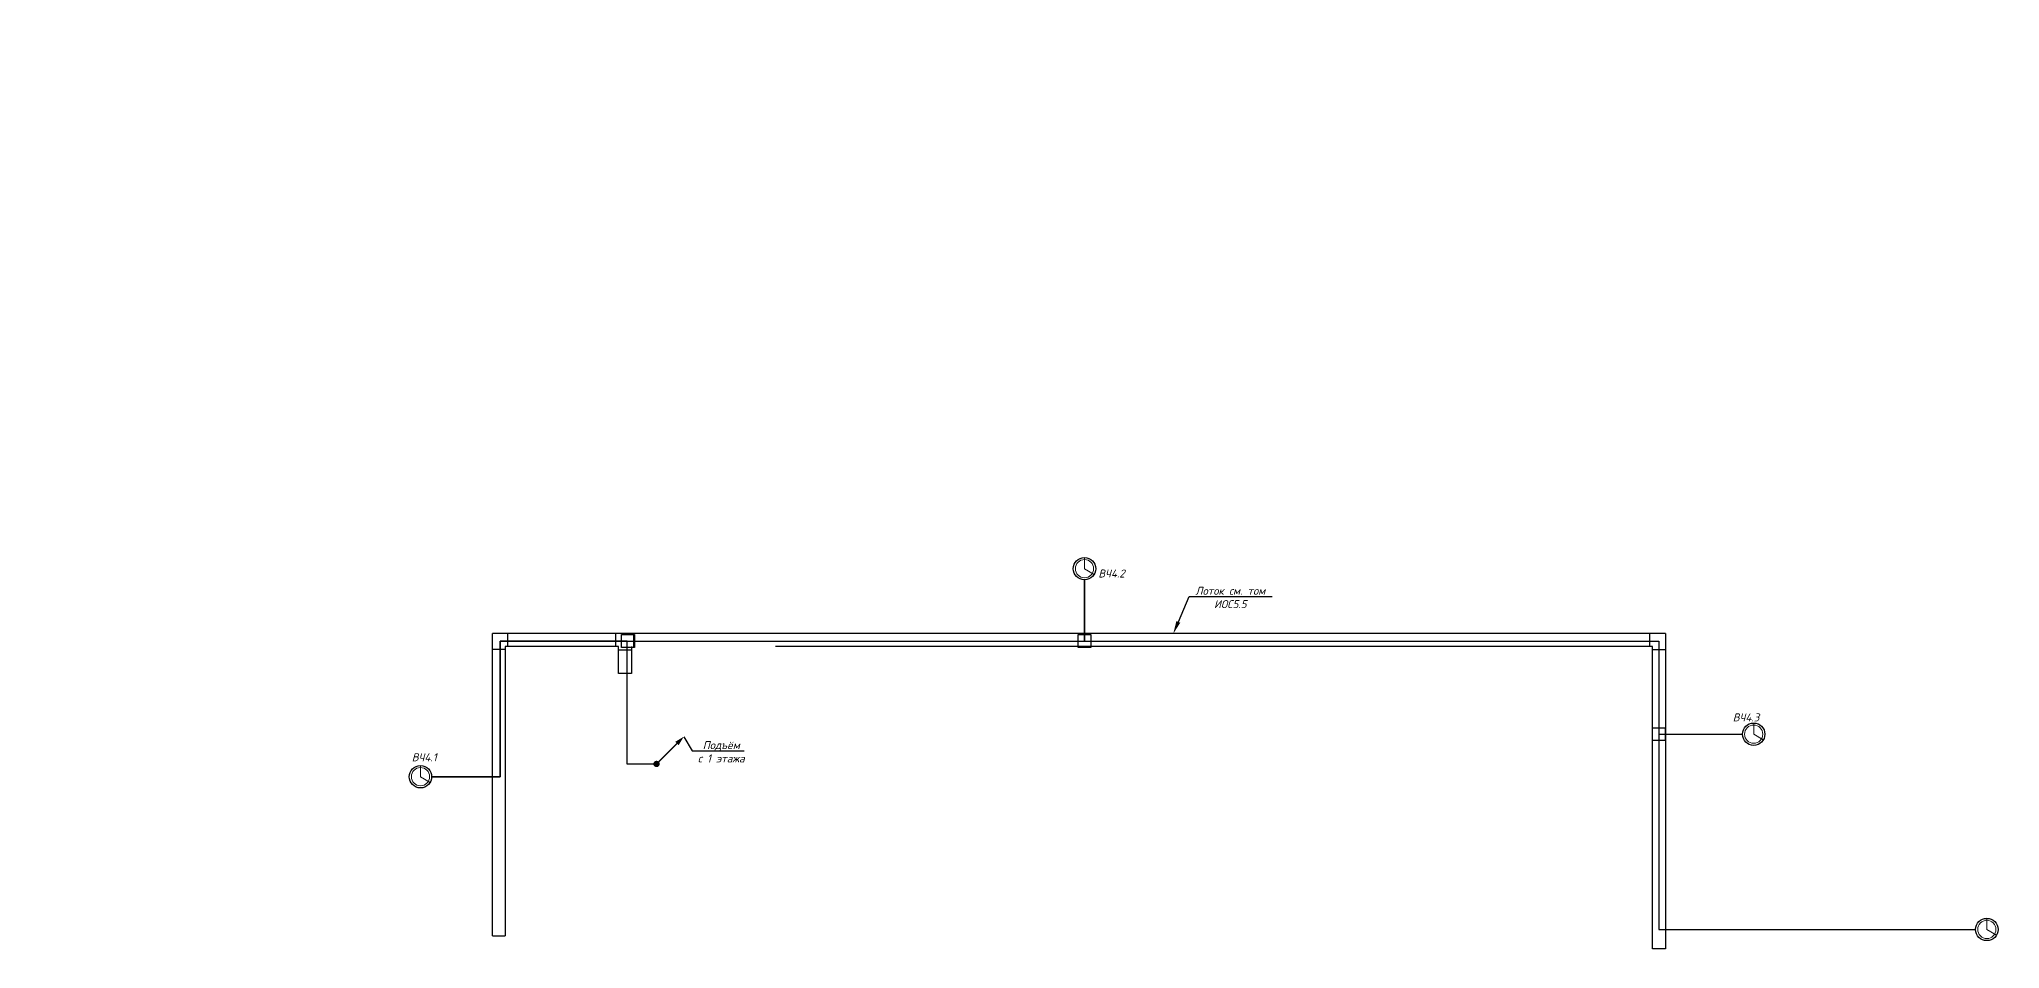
# Model space of a CAD drawing. Extents: x 69291107 to 70108111, y -33487476 to -33099794.
# Drawn here: x 69945854 to 70007119, y -33156815 to -33128391 of the extents above; entities that cross this region are included whole.
import ezdxf
from ezdxf import colors
from ezdxf.entities.mleader import LeaderData, LeaderLine
from ezdxf.enums import TextEntityAlignment as Align
from ezdxf.math import Vec2, Vec3

# ---------------------------------------------------------------- set-up
doc = ezdxf.new("R2010")
doc.units = 0
doc.header["$LTSCALE"] = 100
doc.set_wipeout_variables(frame=1)
doc.layers.add('PDF _СС_ЭЧС_Оборудование', color=1, linetype='Continuous')
doc.layers.add('СС. Текст', color=7, linetype='Continuous')
for name, color, linetype, lineweight in [('СС_СКК_Лоток', 170, 'Continuous', 25), ('СС_ЭЧС_Кабель', 180, 'Continuous', 30), ('СС_ЭЧС_Оборудование', 180, 'Continuous', 30)]:
    doc.layers.add(name, color=color, linetype=linetype, lineweight=lineweight)
doc.styles.add('ICOCPEUR', font='isocpeur.ttf')
doc.styles.add('ISOCPEUR', font='isocpeui.ttf', dxfattribs={"height": 250})
doc.styles.add('ISOCPEURNA', font='isocpeui.ttf')

# ---------------------------------------------------------------- blocks, each defined once
blk = doc.blocks.new('ЧС1')
blk.add_wipeout([(35829, 16235), (35936, 16366), (36085, 16430), (36274, 16411), (36386, 16339), (36480, 16187), (36483, 15992), (36404, 15849), (36282, 15763), (36146, 15735), (35976, 15779), (35854, 15892), (35796, 16064), (35805, 16166)])
at = {"linetype": 'Continuous', "lineweight": 0}
for p, q in [((36146, 16435), (36146, 16085)), ((36146, 16085), (36446, 15906))]:
    blk.add_line(p, q, dxfattribs=at)
at = {"linetype": 'Continuous', "lineweight": 30}
blk.add_circle((36146, 16085), 350, dxfattribs=at)
at = {"lineweight": 0, "ltscale": 100}
blk.add_circle((36146, 16085), 285, dxfattribs=at)
blk = doc.blocks.new('Лоток 4 этаж')
at = {"layer": 'СС_СКК_Лоток'}
for p, q in [((738958, -120752), (738958, -111307)), ((775607, -111307), (738958, -111307)), ((739439, -111707), (739439, -111307)), ((742814, -111707), (742814, -111307)), ((743373, -111707), (743373, -111307)), ((775123, -111707), (775123, -111307)), ((775607, -111307), (775607, -121156)), ((739358, -111803), (738958, -111803)), ((742896, -111707), (739358, -111707)), ((739358, -111707), (739358, -120752)), ((742896, -112550), (742896, -111707)), ((742896, -111817), (743296, -111817)), ((743296, -111707), (743296, -112550)), ((775207, -111707), (747804, -111707)), ((775207, -121156), (775207, -111707)), ((775207, -111802), (775607, -111802)), ((743296, -112550), (742896, -112550)), ((738958, -120752), (739358, -120752)), ((775607, -121156), (775207, -121156))]:
    blk.add_line(p, q, dxfattribs=at)
blk = doc.blocks.new('*U79')
blk.add_hatch(color=256).paths.add_polyline_path([(-0.71, -0.71, 1), (0.71, 0.71, 1)])
at = {"const_width": 0.5}
blk.add_lwpolyline([(0.5, 0.5), (6.38, 6.38)], dxfattribs=at)
blk.add_lwpolyline([(8.5, 8.5, 0, 1.5, 0), (6.38, 6.38, 2, 2, 0)], format="xyseb")
blk = doc.blocks.new('_None')

msp = doc.modelspace()

# ---------------------------------------------------------------- linework, layer by layer
at = {"layer": 'PDF _СС_ЭЧС_Оборудование', "color": 180, "lineweight": 30, "true_color": 0x3f00ff}
for points in [[(69964053, -33146997), (69964451, -33146997), (69964451, -33147397), (69964053, -33147397)], [(69978318, -33146997), (69978716, -33146997), (69978716, -33147397), (69978318, -33147397)], [(69996268, -33149909), (69996666, -33149909), (69996666, -33150309), (69996268, -33150309)]]:
    msp.add_lwpolyline(points, close=True, dxfattribs=at)

# ---------------------------------------------------------------- block references
msp.add_blockref('Лоток 4 этаж', (69221061, -33035658))
at = {"layer": 'СС_ЭЧС_Кабель', "color": 7, "xscale": 100, "yscale": 100, "zscale": 100}
msp.add_blockref('*U79', (69965144, -33151038), dxfattribs=at)
at = {"layer": 'СС_ЭЧС_Оборудование'}
msp.add_blockref('ЧС1', (69970569, -33172295), dxfattribs=at)

# ---------------------------------------------------------------- texts
at = {"layer": 'СС_ЭЧС_Оборудование', "color": 0, "lineweight": 30, "ltscale": 50, "style": 'ISOCPEUR'}
for s, p in [('ВЧ4.2', (69978950, -33145287)), ('ВЧ4.3', (69998775, -33149784)), ('ВЧ4.1', (69957497, -33151030))]:
    msp.add_text(s, height=250, dxfattribs=at).set_placement(p, align=Align.BOTTOM_LEFT)

# ---------------------------------------------------------------- leaders
at = {"layer": 'СС. Текст', "lineweight": 0}
ml = msp.add_multileader_mtext('Standard', dxfattribs=at)
ml.set_content('{\\fISOCPEUR|b0|i1|c204|p34;\\C256;Датчик ГЛОНАСС СВР-07.011\\Pна отм.+6.100 }', color=7, style='ICOCPEUR')
ml.set_leader_properties(color=256)
ml.build(insert=Vec2(0, 0))
ml.multileader.update_dxf_attribs({"text_left_attachment_type": 6, "text_right_attachment_type": 6, "dogleg_length": 0.1, "arrow_head_size": 0, "scale": 100})
ctx = ml.context
ctx.base_point, ctx.scale, ctx.char_height, ctx.arrow_head_size, ctx.landing_gap_size, ctx.plane_origin = Vec3(69690283, -33128883), 100, 250, 0, 0, Vec3(69692018, -33131865)
ctx.left_attachment, ctx.right_attachment = 6, 6
notes = []
notes.append((ctx, [(0, (1, 1, 0), (69690273, -33128883), (1, 0), 10, [(0, [(69688188, -33128391)], 0, [])])]))
ctx.mtext.insert, ctx.mtext.width, ctx.mtext.flow_direction = Vec3(69690283, -33128583), 4178.28, 5
at = {"layer": 'СС_СКК_Лоток', "color": 7}
ml = msp.add_multileader_mtext('Standard', dxfattribs=at)
ml.set_content('Лоток см. том ИОС5.5', color=7, style='ISOCPEURNA')
ml.set_leader_properties()
ml.build(insert=Vec2(0, 0))
ml.multileader.update_dxf_attribs({"text_left_attachment_type": 6, "text_right_attachment_type": 6, "dogleg_length": 100, "arrow_head_size": 400})
ctx = ml.context
ctx.base_point, ctx.char_height, ctx.arrow_head_size, ctx.landing_gap_size, ctx.plane_origin = Vec3(69981893, -33145802), 250, 400, 0, Vec3(69987831, -33146992)
ctx.left_attachment, ctx.right_attachment, ctx.text_align_type = 6, 6, 1
notes.append((ctx, [(1, (1, 1, 0), (69981793, -33145802), (1, 0), 100, [(0, [(69981292, -33146966)], 0, [])])]))
ctx.mtext.insert, ctx.mtext.width, ctx.mtext.alignment, ctx.mtext.flow_direction = Vec3(69983073, -33145502), 2467.27, 2, 5
at = {"layer": 'СС_ЭЧС_Кабель', "color": 7, "lineweight": 0}
ml = msp.add_multileader_mtext('Standard', dxfattribs=at)
ml.set_content('Подъём \\Pс 1 этажа', color=7, style='ISOCPEUR')
ml.set_leader_properties()
ml.set_arrow_properties(name='NONE')
ml.build(insert=Vec2(0, 0))
ml.multileader.update_dxf_attribs({"text_left_attachment_type": 6, "text_right_attachment_type": 6, "dogleg_length": 100, "arrow_head_size": 400})
ctx = ml.context
ctx.base_point, ctx.char_height, ctx.arrow_head_size, ctx.landing_gap_size, ctx.plane_origin = Vec3(69966361, -33150625), 250, 400, 0, Vec3(69974008, -33152182)
ctx.left_attachment, ctx.right_attachment, ctx.text_align_type = 6, 6, 1
notes.append((ctx, [(1, (1, 1, 0), (69966261, -33150625), (1, 0), 100, [(0, [(69965994, -33150188)], 0, [])])]))
ctx.mtext.insert, ctx.mtext.width, ctx.mtext.alignment, ctx.mtext.flow_direction = Vec3(69967167, -33150325), 1991.2, 2, 5
for ctx, leaders in notes:
    for number, flags, end, landing, length, lines in leaders:
        leader = LeaderData()
        leader.index, (leader.has_last_leader_line, leader.has_dogleg_vector, leader.attachment_direction) = number, flags
        leader.last_leader_point, leader.dogleg_vector, leader.dogleg_length = Vec3(end), Vec3(landing), length
        for number, points, colour, breaks in lines:
            line = LeaderLine()
            line.index, line.vertices, line.color, line.breaks = number, Vec3.list(points), colors.encode_raw_color(colour), breaks
            leader.lines.append(line)
        ctx.leaders.append(leader)

# ---------------------------------------------------------------- next in the draw order: block references
at = {"layer": 'СС_ЭЧС_Оборудование'}
for p in [(69942372, -33161021), (69963283, -33166194), (69921621, -33167522)]:
    msp.add_blockref('ЧС1', p, dxfattribs=at)

# ---------------------------------------------------------------- next in the draw order: linework, layer by layer
at = {"layer": 'СС_ЭЧС_Кабель'}
for points in [[(69965127, -33151041), (69964230, -33151041), (69964230, -33147197), (69960257, -33147197), (69960257, -33151437), (69958116, -33151437), (69960257, -33151437), (69960257, -33147197), (69978517, -33147197), (69978517, -33145286), (69978517, -33147197), (69996467, -33147197), (69996467, -33150109), (69999078, -33150109)], [(69996467, -33150109), (69996467, -33156210), (70006364, -33156210)]]:
    msp.add_lwpolyline(points, dxfattribs=at)

doc.saveas('drawing.dxf')
